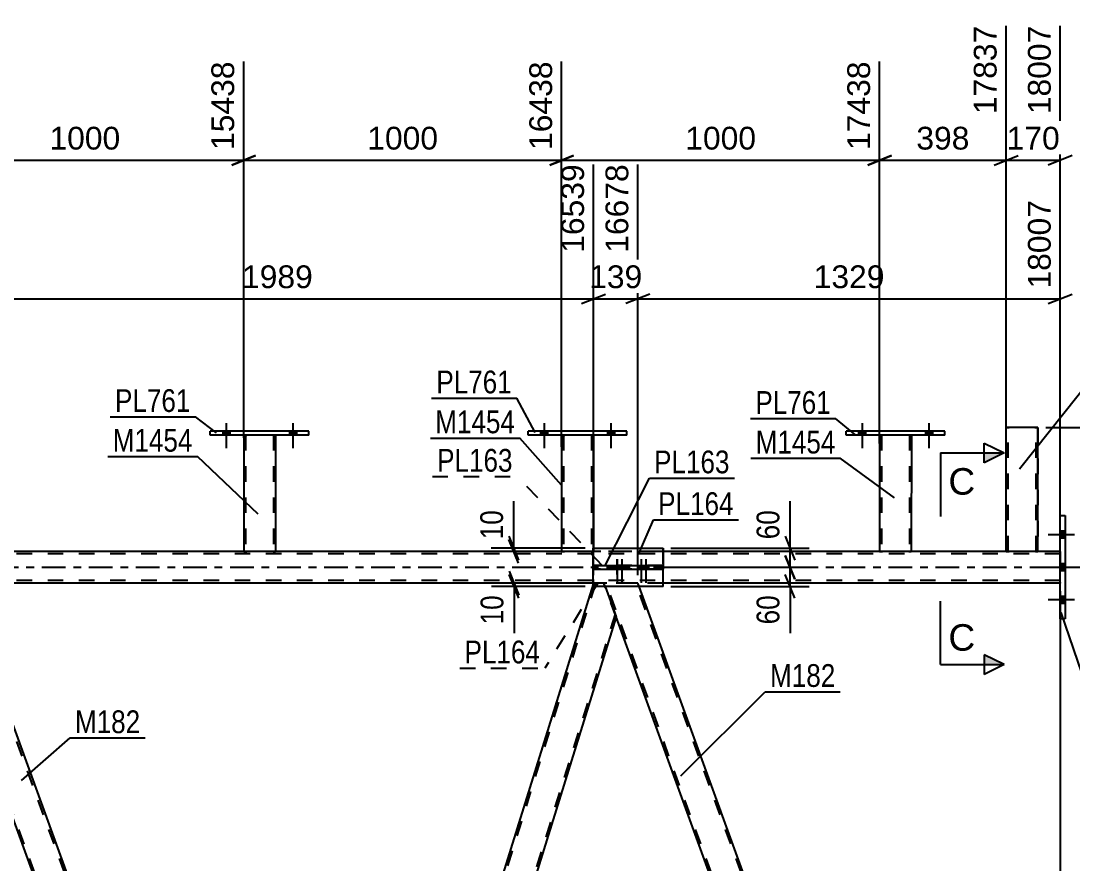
# Model space of a CAD drawing. Header units: millimetres. Extents: x 0 to 841, y 0 to 594.
# Drawn here: x 638.1 to 770.4, y 398.9 to 505 of the extents above; entities that cross this region are included whole.
import ezdxf

# ---------------------------------------------------------------- set-up
doc = ezdxf.new("R2010")
doc.units = ezdxf.units.MM
doc.linetypes.add('DXK_LINE_DOT2', pattern=[3.9198, 1.9599, -1.9599])
doc.linetypes.add('DXK_LINE_DOT3', pattern=[5.9187, 2.979, -0.9799, 0.9799, -0.9799])
doc.styles.add('Arial', font='ARIAL.TTF', dxfattribs={"height": 0.2})
doc.styles.add('Arial Narrow', font='ARIALN.TTF', dxfattribs={"height": 0.2})

# ---------------------------------------------------------------- blocks, each defined once
blk = doc.blocks.new('Bolt-318892572-4673 - 4655')
at = {"color": 1, "linetype": 'DXK_LINE_DOT2'}
for p, q in [((713.07, 437.32), (713.07, 434.32)), ((713.67, 437.32), (713.67, 434.32)), ((716.09, 437.32), (716.09, 434.32)), ((716.69, 437.32), (716.69, 434.32)), ((712.71, 436.52), (712.71, 436.04)), ((713.31, 436.52), (713.31, 436.04)), ((713.43, 436.52), (713.43, 436.04)), ((714.03, 436.52), (714.03, 436.04)), ((715.73, 436.52), (715.73, 436.04)), ((716.33, 436.52), (716.33, 436.04)), ((716.45, 436.52), (716.45, 436.04)), ((717.05, 436.52), (717.05, 436.04))]:
    blk.add_line(p, q, dxfattribs=at)
blk = doc.blocks.new('Bolt-318892572-4657 - 4655')
at = {"linetype": 'Continuous'}
for points in [[(713.44, 436.52), (712.72, 436.52), (712.72, 436.04), (713.44, 436.04)], [(714.04, 436.52), (713.32, 436.52), (713.32, 436.04), (714.04, 436.04)], [(716.45, 436.52), (715.73, 436.52), (715.73, 436.04), (716.45, 436.04)], [(717.05, 436.52), (716.33, 436.52), (716.33, 436.04), (717.05, 436.04)]]:
    blk.add_hatch(color=1, dxfattribs=at).paths.add_polyline_path(points)
at = {"color": 1, "linetype": 'Continuous'}
for p, q in [((713.08, 437.32), (713.08, 434.32)), ((713.68, 437.32), (713.68, 434.32)), ((716.09, 437.32), (716.09, 434.32)), ((716.69, 437.32), (716.69, 434.32)), ((712.72, 436.52), (712.72, 436.04)), ((713.32, 436.52), (713.32, 436.04)), ((713.44, 436.52), (713.44, 436.04)), ((714.04, 436.52), (714.04, 436.04)), ((715.73, 436.52), (715.73, 436.04)), ((716.33, 436.52), (716.33, 436.04)), ((716.45, 436.52), (716.45, 436.04)), ((717.05, 436.52), (717.05, 436.04))]:
    blk.add_line(p, q, dxfattribs=at)
blk = doc.blocks.new('Part-318892572-5065 - 4655')
at = {"color": 2, "linetype": 'Continuous'}
for p, q in [((741.91, 452.92), (741.91, 453.4)), ((754.31, 453.4), (741.91, 453.4)), ((754.31, 452.92), (741.91, 452.92)), ((754.31, 452.92), (754.31, 453.4))]:
    blk.add_line(p, q, dxfattribs=at)
blk = doc.blocks.new('Part-318892572-4662 - 4655')
at = {"color": 2, "linetype": 'Continuous'}
for p, q in [((710.08, 433.88), (710.08, 438.68)), ((710.08, 438.68), (718.86, 438.68)), ((718.86, 438.68), (718.86, 436.52)), ((718.86, 433.88), (718.86, 436.04)), ((718.86, 433.88), (710.08, 433.88))]:
    blk.add_line(p, q, dxfattribs=at)
at = {"color": 7, "linetype": 'DXK_LINE_DOT2'}
blk.add_line((718.86, 436.52), (718.86, 436.04), dxfattribs=at)
blk = doc.blocks.new('Part-318892572-4667 - 4655')
at = {"color": 2, "linetype": 'Continuous'}
for p, q in [((710.08, 436.52), (710.08, 436.04)), ((710.08, 436.52), (718.86, 436.52)), ((710.08, 436.04), (718.86, 436.04)), ((712.45, 436.04), (712.45, 436.52)), ((718.86, 436.52), (718.86, 436.04))]:
    blk.add_line(p, q, dxfattribs=at)
blk = doc.blocks.new('Part-318892572-4678 - 4655')
at = {"color": 7, "linetype": 'DXK_LINE_DOT2'}
for p, q in [((710.08, 438.68), (710.08, 434.28)), ((710.1, 438.68), (710.08, 438.68)), ((710.08, 438.68), (718.85, 438.68)), ((718.85, 438.68), (718.85, 433.88)), ((710.08, 433.88), (710.08, 434.15)), ((718.85, 433.88), (710.08, 433.88))]:
    blk.add_line(p, q, dxfattribs=at)
at = {"color": 2, "linetype": 'Continuous'}
blk.add_line((710.08, 434.28), (710.08, 434.15), dxfattribs=at)
blk = doc.blocks.new('Part-318892572-4683 - 4655')
at = {"color": 7, "linetype": 'DXK_LINE_DOT2'}
for p, q in [((718.85, 436.52), (710.08, 436.52)), ((710.08, 436.52), (710.08, 436.04)), ((718.85, 436.04), (710.08, 436.04)), ((712.44, 436.52), (712.44, 436.04)), ((718.85, 436.52), (718.85, 436.04))]:
    blk.add_line(p, q, dxfattribs=at)
blk = doc.blocks.new('Part-318892572-4698 - 4655')
at = {"color": 2, "linetype": 'Continuous'}
for p, q in [((768.84, 429.78), (768.84, 442.78)), ((768.84, 442.78), (769.48, 442.78)), ((769.48, 442.78), (769.48, 429.78)), ((769.48, 429.78), (768.84, 429.78))]:
    blk.add_line(p, q, dxfattribs=at)
blk = doc.blocks.new('Part-318892572-4713 - 4655')
at = {"color": 2, "linetype": 'Continuous'}
for p, q in [((630.56, 434.28), (626.3, 434.28)), ((630.56, 434.28), (672.92, 317.88)), ((668.67, 317.88), (627.85, 430.03))]:
    blk.add_line(p, q, dxfattribs=at)
at = {"color": 7, "linetype": 'DXK_LINE_DOT2'}
for p, q in [((626.3, 434.28), (627.85, 430.03)), ((670.68, 313.06), (626.55, 434.28)), ((626.55, 434.28), (626.57, 434.28)), ((674.42, 313.06), (630.3, 434.28)), ((670.42, 313.06), (668.67, 317.88)), ((674.68, 313.06), (672.92, 317.88)), ((674.68, 313.06), (670.42, 313.06))]:
    blk.add_line(p, q, dxfattribs=at)
blk = doc.blocks.new('Part-318892572-4718 - 4655')
at = {"color": 7, "linetype": 'DXK_LINE_DOT2'}
for p, q in [((715.69, 434.28), (711.43, 434.28)), ((712.98, 430.03), (711.43, 434.28)), ((755.81, 313.06), (711.69, 434.28)), ((759.56, 313.06), (715.44, 434.28)), ((715.84, 433.88), (715.69, 434.28)), ((759.81, 313.06), (755.55, 313.06))]:
    blk.add_line(p, q, dxfattribs=at)
at = {"color": 2, "linetype": 'Continuous'}
for p, q in [((759.81, 313.06), (715.84, 433.88)), ((755.55, 313.06), (712.98, 430.03))]:
    blk.add_line(p, q, dxfattribs=at)
blk = doc.blocks.new('Part-318892572-4732 - 4655')
at = {"color": 7, "linetype": 'DXK_LINE_DOT2'}
for p, q in [((710.37, 434.28), (673.55, 316.16)), ((710.12, 434.28), (710.08, 434.15)), ((711.43, 434.28), (710.12, 434.28)), ((711.58, 433.88), (711.43, 434.28)), ((712.85, 430.4), (676.27, 313.06)), ((673.83, 317.88), (673.41, 316.53)), ((678.02, 317.88), (676.52, 313.06)), ((674.68, 313.06), (673.41, 316.53)), ((676.52, 313.06), (674.68, 313.06))]:
    blk.add_line(p, q, dxfattribs=at)
at = {"color": 2, "linetype": 'Continuous'}
for p, q in [((710.08, 434.15), (673.83, 317.88)), ((711.58, 433.88), (712.98, 430.03)), ((712.98, 430.03), (678.02, 317.88))]:
    blk.add_line(p, q, dxfattribs=at)
blk = doc.blocks.new('Bolt-318892572-4872 - 4655')
at = {"linetype": 'Continuous'}
for points in [[(769.48, 439.94), (769.48, 440.82), (768.84, 440.82), (768.84, 439.94)], [(769.48, 439.94), (769.48, 440.82), (768.84, 440.82), (768.84, 439.94)], [(769.48, 439.94), (769.48, 440.82), (768.84, 440.82), (768.84, 439.94)], [(769.48, 435.82), (769.48, 436.7), (768.84, 436.7), (768.84, 435.82)], [(769.48, 435.82), (769.48, 436.7), (768.84, 436.7), (768.84, 435.82)], [(769.48, 431.74), (769.48, 432.62), (768.84, 432.62), (768.84, 431.74)], [(769.48, 431.74), (769.48, 432.62), (768.84, 432.62), (768.84, 431.74)], [(769.48, 431.74), (769.48, 432.62), (768.84, 432.62), (768.84, 431.74)]]:
    blk.add_hatch(color=1, dxfattribs=at).paths.add_polyline_path(points)
at = {"color": 1, "linetype": 'Continuous'}
for p, q in [((769.48, 440.82), (768.84, 440.82)), ((769.48, 440.82), (768.84, 440.82)), ((769.48, 440.82), (768.84, 440.82)), ((770.64, 440.38), (767.32, 440.38)), ((770.64, 440.38), (767.32, 440.38)), ((770.64, 440.38), (767.32, 440.38)), ((769.48, 439.94), (768.84, 439.94)), ((769.48, 439.94), (768.84, 439.94)), ((769.48, 439.94), (768.84, 439.94)), ((770.64, 436.26), (767.32, 436.26)), ((770.64, 436.26), (767.32, 436.26)), ((769.48, 436.7), (768.84, 436.7)), ((769.48, 436.7), (768.84, 436.7)), ((769.48, 435.82), (768.84, 435.82)), ((769.48, 435.82), (768.84, 435.82)), ((770.64, 432.18), (767.32, 432.18)), ((770.64, 432.18), (767.32, 432.18)), ((770.64, 432.18), (767.32, 432.18)), ((769.48, 432.62), (768.84, 432.62)), ((769.48, 432.62), (768.84, 432.62)), ((769.48, 432.62), (768.84, 432.62)), ((769.48, 431.74), (768.84, 431.74)), ((769.48, 431.74), (768.84, 431.74)), ((769.48, 431.74), (768.84, 431.74))]:
    blk.add_line(p, q, dxfattribs=at)
blk = doc.blocks.new('Part-318892572-4818 - 4655')
at = {"color": 2, "linetype": 'Continuous'}
for p, q in [((762.03, 453.88), (762.03, 453.88)), ((762.03, 438.28), (762.03, 453.88)), ((762.03, 453.88), (762.07, 453.88)), ((762.07, 453.88), (762.17, 453.88)), ((762.17, 453.88), (762.33, 453.88)), ((765.74, 453.88), (762.33, 453.88)), ((765.74, 453.88), (765.89, 453.88)), ((765.89, 453.88), (766, 453.88)), ((766, 453.88), (766.03, 453.88)), ((766.03, 453.88), (766.03, 453.88)), ((766.03, 438.28), (766.03, 453.88)), ((762.03, 438.28), (762.03, 438.28)), ((762.07, 438.28), (762.03, 438.28)), ((762.17, 438.28), (762.07, 438.28)), ((762.33, 438.28), (762.17, 438.28)), ((765.73, 438.28), (762.33, 438.28)), ((765.89, 438.28), (765.73, 438.28)), ((765.99, 438.28), (765.89, 438.28)), ((766.03, 438.28), (765.99, 438.28)), ((766.03, 438.28), (766.03, 438.28))]:
    blk.add_line(p, q, dxfattribs=at)
at = {"color": 7, "linetype": 'DXK_LINE_DOT2'}
for p, q in [((762.03, 438.28), (762.03, 453.88)), ((762.07, 453.88), (762.03, 453.88)), ((762.17, 453.88), (762.07, 453.88)), ((762.29, 453.88), (762.17, 453.88)), ((762.27, 438.28), (762.27, 453.88)), ((762.27, 438.28), (762.27, 453.88)), ((762.27, 453.88), (762.27, 453.88)), ((762.29, 453.88), (762.27, 453.88)), ((762.27, 453.88), (762.29, 453.88)), ((765.74, 453.88), (762.29, 453.88)), ((762.34, 453.88), (762.29, 453.88)), ((762.29, 453.88), (762.34, 453.88)), ((765.65, 453.88), (762.34, 453.88)), ((762.34, 453.88), (762.42, 453.88)), ((765.72, 453.88), (762.42, 453.88)), ((765.65, 453.88), (765.72, 453.88)), ((765.72, 453.88), (765.74, 453.88)), ((765.72, 453.88), (765.78, 453.88)), ((765.74, 453.88), (765.78, 453.88)), ((765.89, 453.88), (765.74, 453.88)), ((765.78, 453.88), (765.79, 453.88)), ((765.78, 453.88), (765.79, 453.88)), ((765.79, 438.28), (765.79, 453.88)), ((765.79, 438.28), (765.79, 453.88)), ((765.79, 453.88), (765.79, 453.88)), ((766, 453.88), (765.89, 453.88)), ((766.03, 453.88), (766, 453.88)), ((766.03, 453.88), (766.03, 438.28)), ((762.03, 438.28), (762.07, 438.28)), ((762.07, 438.28), (762.17, 438.28)), ((762.17, 438.28), (762.33, 438.28)), ((762.27, 438.28), (762.27, 438.28)), ((762.29, 438.28), (762.27, 438.28)), ((762.27, 438.28), (762.29, 438.28)), ((762.34, 438.28), (762.29, 438.28)), ((762.29, 438.28), (762.34, 438.28)), ((765.73, 438.28), (762.33, 438.28)), ((765.64, 438.28), (762.34, 438.28)), ((762.34, 438.28), (762.42, 438.28)), ((765.77, 438.28), (762.42, 438.28)), ((765.72, 438.28), (765.64, 438.28)), ((765.77, 438.28), (765.72, 438.28)), ((765.73, 438.28), (765.89, 438.28)), ((765.79, 438.28), (765.77, 438.28)), ((765.77, 438.28), (765.79, 438.28)), ((765.79, 438.28), (765.79, 438.28)), ((765.89, 438.28), (765.99, 438.28)), ((765.99, 438.28), (766.03, 438.28))]:
    blk.add_line(p, q, dxfattribs=at)
blk = doc.blocks.new('Part-318892572-4938 - 4655')
at = {"color": 2, "linetype": 'Continuous'}
for p, q in [((666.1, 452.92), (666.1, 438.28)), ((670.1, 452.92), (670.1, 438.28)), ((666.13, 438.28), (666.1, 438.28)), ((666.24, 438.28), (666.13, 438.28)), ((666.39, 438.28), (666.24, 438.28)), ((669.8, 438.28), (666.39, 438.28)), ((669.96, 438.28), (669.8, 438.28)), ((670.06, 438.28), (669.96, 438.28)), ((670.1, 438.28), (670.06, 438.28))]:
    blk.add_line(p, q, dxfattribs=at)
at = {"color": 7, "linetype": 'DXK_LINE_DOT2'}
for p, q in [((666.1, 452.92), (666.1, 452.92)), ((666.1, 452.92), (666.1, 452.92)), ((666.1, 452.92), (666.1, 452.92)), ((666.14, 452.92), (666.1, 452.92)), ((666.1, 452.92), (666.14, 452.92)), ((666.24, 452.92), (666.14, 452.92)), ((666.14, 452.92), (666.24, 452.92)), ((666.4, 452.92), (666.24, 452.92)), ((666.24, 452.92), (666.4, 452.92)), ((666.34, 452.92), (666.34, 452.92)), ((666.34, 452.92), (666.34, 438.28)), ((666.36, 452.92), (666.34, 452.92)), ((666.34, 452.92), (666.36, 452.92)), ((666.41, 452.92), (666.36, 452.92)), ((666.36, 452.92), (666.41, 452.92)), ((669.8, 452.92), (666.4, 452.92)), ((669.8, 452.92), (666.4, 452.92)), ((669.71, 452.92), (666.41, 452.92)), ((666.41, 452.92), (666.49, 452.92)), ((669.79, 452.92), (666.49, 452.92)), ((669.79, 452.92), (669.71, 452.92)), ((669.84, 452.92), (669.79, 452.92)), ((669.79, 452.92), (669.84, 452.92)), ((669.8, 452.92), (669.96, 452.92)), ((669.96, 452.92), (669.8, 452.92)), ((669.86, 452.92), (669.84, 452.92)), ((669.84, 452.92), (669.86, 452.92)), ((669.86, 452.92), (669.86, 452.92)), ((669.86, 452.92), (669.86, 438.28)), ((669.96, 452.92), (670.06, 452.92)), ((670.06, 452.92), (669.96, 452.92)), ((670.06, 452.92), (670.1, 452.92)), ((670.1, 452.92), (670.06, 452.92)), ((670.1, 452.92), (670.1, 452.92)), ((670.1, 452.92), (670.1, 452.92)), ((670.1, 452.92), (670.1, 452.92)), ((666.1, 438.28), (666.13, 438.28)), ((666.13, 438.28), (666.24, 438.28)), ((666.24, 438.28), (666.39, 438.28)), ((666.35, 438.28), (666.34, 438.28)), ((666.34, 438.28), (666.35, 438.28)), ((666.41, 438.28), (666.35, 438.28)), ((666.35, 438.28), (666.39, 438.28)), ((669.8, 438.28), (666.39, 438.28)), ((666.39, 438.28), (666.41, 438.28)), ((669.71, 438.28), (666.41, 438.28)), ((666.41, 438.28), (666.48, 438.28)), ((669.84, 438.28), (666.48, 438.28)), ((669.79, 438.28), (669.71, 438.28)), ((669.84, 438.28), (669.79, 438.28)), ((669.8, 438.28), (669.96, 438.28)), ((669.86, 438.28), (669.84, 438.28)), ((669.84, 438.28), (669.86, 438.28)), ((669.96, 438.28), (670.06, 438.28)), ((670.06, 438.28), (670.1, 438.28))]:
    blk.add_line(p, q, dxfattribs=at)
blk = doc.blocks.new('Bolt-318892572-4999 - 4655')
at = {"linetype": 'Continuous'}
for points in [[(703.46, 452.92), (704.34, 452.92), (704.34, 453.4), (703.46, 453.4)], [(711.86, 452.92), (712.74, 452.92), (712.74, 453.4), (711.86, 453.4)]]:
    blk.add_hatch(color=1, dxfattribs=at).paths.add_polyline_path(points)
at = {"color": 1, "linetype": 'Continuous'}
for p, q in [((703.9, 454.4), (703.9, 451.28)), ((712.3, 454.4), (712.3, 451.28)), ((703.46, 453.4), (703.46, 452.92)), ((704.34, 453.4), (704.34, 452.92)), ((711.86, 453.4), (711.86, 452.92)), ((712.74, 453.4), (712.74, 452.92))]:
    blk.add_line(p, q, dxfattribs=at)
blk = doc.blocks.new('Bolt-318892572-5000 - 4655')
at = {"linetype": 'Continuous'}
for points in [[(703.46, 452.92), (704.34, 452.92), (704.34, 453.4), (703.46, 453.4)], [(711.86, 452.92), (712.74, 452.92), (712.74, 453.4), (711.86, 453.4)]]:
    blk.add_hatch(color=1, dxfattribs=at).paths.add_polyline_path(points)
at = {"color": 1, "linetype": 'Continuous'}
for p, q in [((703.9, 454.4), (703.9, 451.28)), ((712.3, 454.4), (712.3, 451.28)), ((703.46, 453.4), (703.46, 452.92)), ((704.34, 453.4), (704.34, 452.92)), ((711.86, 453.4), (711.86, 452.92)), ((712.74, 453.4), (712.74, 452.92))]:
    blk.add_line(p, q, dxfattribs=at)
blk = doc.blocks.new('Bolt-318892572-5001 - 4655')
at = {"linetype": 'Continuous'}
for points in [[(743.47, 452.92), (744.35, 452.92), (744.35, 453.4), (743.47, 453.4)], [(751.87, 452.92), (752.75, 452.92), (752.75, 453.4), (751.87, 453.4)]]:
    blk.add_hatch(color=1, dxfattribs=at).paths.add_polyline_path(points)
at = {"color": 1, "linetype": 'Continuous'}
for p, q in [((743.91, 454.4), (743.91, 451.28)), ((752.31, 454.4), (752.31, 451.28)), ((743.47, 453.4), (743.47, 452.92)), ((744.35, 453.4), (744.35, 452.92)), ((751.87, 453.4), (751.87, 452.92)), ((752.75, 453.4), (752.75, 452.92))]:
    blk.add_line(p, q, dxfattribs=at)
blk = doc.blocks.new('Bolt-318892572-5002 - 4655')
at = {"linetype": 'Continuous'}
for points in [[(743.47, 452.92), (744.35, 452.92), (744.35, 453.4), (743.47, 453.4)], [(751.87, 452.92), (752.75, 452.92), (752.75, 453.4), (751.87, 453.4)]]:
    blk.add_hatch(color=1, dxfattribs=at).paths.add_polyline_path(points)
at = {"color": 1, "linetype": 'Continuous'}
for p, q in [((743.91, 454.4), (743.91, 451.28)), ((752.31, 454.4), (752.31, 451.28)), ((743.47, 453.4), (743.47, 452.92)), ((744.35, 453.4), (744.35, 452.92)), ((751.87, 453.4), (751.87, 452.92)), ((752.75, 453.4), (752.75, 452.92))]:
    blk.add_line(p, q, dxfattribs=at)
blk = doc.blocks.new('Part-318892572-5029 - 4655')
at = {"color": 7, "linetype": 'DXK_LINE_DOT2'}
for p, q in [((768.84, 438.28), (106.1, 438.28)), ((670.1, 438.28), (666.1, 438.28)), ((718.86, 438.28), (706.1, 438.28)), ((750.1, 438.28), (746.1, 438.28)), ((766.03, 438.28), (762.03, 438.28)), ((768.84, 438.28), (768.84, 434.28)), ((768.84, 437.96), (84.35, 437.96)), ((768.84, 434.6), (84.35, 434.6)), ((718.86, 434.28), (710.08, 434.28))]:
    blk.add_line(p, q, dxfattribs=at)
at = {"color": 2, "linetype": 'Continuous'}
for p, q in [((666.1, 438.28), (630.1, 438.28)), ((706.1, 438.28), (670.1, 438.28)), ((746.1, 438.28), (718.86, 438.28)), ((762.03, 438.28), (750.1, 438.28)), ((768.84, 438.28), (766.03, 438.28)), ((710.08, 434.28), (630.56, 434.28)), ((768.84, 434.28), (718.86, 434.28))]:
    blk.add_line(p, q, dxfattribs=at)
at = {"color": 7, "linetype": 'DXK_LINE_DOT3'}
blk.add_line((84.35, 436.28), (778.64, 436.28), dxfattribs=at)
blk = doc.blocks.new('Part-318892572-5045 - 4655')
at = {"color": 2, "linetype": 'Continuous'}
for p, q in [((661.9, 452.92), (661.9, 453.4)), ((674.3, 453.4), (661.9, 453.4)), ((674.3, 452.92), (661.9, 452.92)), ((674.3, 452.92), (674.3, 453.4))]:
    blk.add_line(p, q, dxfattribs=at)
blk = doc.blocks.new('Part-318892572-5050 - 4655')
at = {"color": 2, "linetype": 'Continuous'}
for p, q in [((706.1, 452.92), (706.1, 438.28)), ((710.1, 452.92), (710.1, 438.68)), ((706.13, 438.28), (706.1, 438.28)), ((706.24, 438.28), (706.13, 438.28)), ((706.39, 438.28), (706.24, 438.28)), ((709.8, 438.28), (706.39, 438.28)), ((709.96, 438.28), (709.8, 438.28)), ((710.06, 438.28), (709.96, 438.28)), ((710.06, 438.28), (710.08, 438.28))]:
    blk.add_line(p, q, dxfattribs=at)
at = {"color": 7, "linetype": 'DXK_LINE_DOT2'}
for p, q in [((706.1, 452.92), (706.1, 452.92)), ((706.1, 452.92), (706.1, 452.92)), ((706.1, 452.92), (706.1, 452.92)), ((706.14, 452.92), (706.1, 452.92)), ((706.1, 452.92), (706.14, 452.92)), ((706.24, 452.92), (706.14, 452.92)), ((706.14, 452.92), (706.24, 452.92)), ((706.4, 452.92), (706.24, 452.92)), ((706.24, 452.92), (706.4, 452.92)), ((706.34, 452.92), (706.34, 452.92)), ((706.34, 452.92), (706.34, 438.28)), ((706.36, 452.92), (706.34, 452.92)), ((706.34, 452.92), (706.36, 452.92)), ((706.41, 452.92), (706.36, 452.92)), ((706.36, 452.92), (706.41, 452.92)), ((709.8, 452.92), (706.4, 452.92)), ((709.8, 452.92), (706.4, 452.92)), ((709.71, 452.92), (706.41, 452.92)), ((706.41, 452.92), (706.49, 452.92)), ((709.79, 452.92), (706.49, 452.92)), ((709.79, 452.92), (709.71, 452.92)), ((709.84, 452.92), (709.79, 452.92)), ((709.79, 452.92), (709.84, 452.92)), ((709.8, 452.92), (709.96, 452.92)), ((709.96, 452.92), (709.8, 452.92)), ((709.86, 452.92), (709.84, 452.92)), ((709.84, 452.92), (709.86, 452.92)), ((709.86, 452.92), (709.86, 452.92)), ((709.86, 452.92), (709.86, 438.28)), ((709.96, 452.92), (710.06, 452.92)), ((710.06, 452.92), (709.96, 452.92)), ((710.06, 452.92), (710.1, 452.92)), ((710.1, 452.92), (710.06, 452.92)), ((710.1, 452.92), (710.1, 452.92)), ((710.1, 452.92), (710.1, 452.92)), ((710.1, 452.92), (710.1, 452.92)), ((706.1, 438.28), (706.13, 438.28)), ((706.13, 438.28), (706.24, 438.28)), ((706.24, 438.28), (706.39, 438.28)), ((706.35, 438.28), (706.34, 438.28)), ((706.34, 438.28), (706.35, 438.28)), ((706.41, 438.28), (706.35, 438.28)), ((706.35, 438.28), (706.39, 438.28)), ((709.8, 438.28), (706.39, 438.28)), ((706.39, 438.28), (706.41, 438.28)), ((709.71, 438.28), (706.41, 438.28)), ((706.41, 438.28), (706.48, 438.28)), ((709.84, 438.28), (706.48, 438.28)), ((709.79, 438.28), (709.71, 438.28)), ((709.84, 438.28), (709.79, 438.28)), ((709.8, 438.28), (709.96, 438.28)), ((709.86, 438.28), (709.84, 438.28)), ((709.84, 438.28), (709.86, 438.28)), ((709.96, 438.28), (710.06, 438.28)), ((710.06, 438.28), (710.1, 438.28)), ((710.08, 438.28), (710.1, 438.28)), ((710.1, 438.68), (710.1, 438.28))]:
    blk.add_line(p, q, dxfattribs=at)
blk = doc.blocks.new('Part-318892572-5055 - 4655')
at = {"color": 2, "linetype": 'Continuous'}
for p, q in [((701.9, 452.92), (701.9, 453.4)), ((714.3, 453.4), (701.9, 453.4)), ((714.3, 452.92), (701.9, 452.92)), ((714.3, 452.92), (714.3, 453.4))]:
    blk.add_line(p, q, dxfattribs=at)
blk = doc.blocks.new('Part-318892572-5060 - 4655')
at = {"color": 2, "linetype": 'Continuous'}
for p, q in [((746.11, 452.92), (746.1, 438.28)), ((750.11, 452.92), (750.1, 438.28)), ((746.14, 438.28), (746.1, 438.28)), ((746.24, 438.28), (746.14, 438.28)), ((746.4, 438.28), (746.24, 438.28)), ((749.81, 438.28), (746.4, 438.28)), ((749.96, 438.28), (749.81, 438.28)), ((750.07, 438.28), (749.96, 438.28)), ((750.1, 438.28), (750.07, 438.28))]:
    blk.add_line(p, q, dxfattribs=at)
at = {"color": 7, "linetype": 'DXK_LINE_DOT2'}
for p, q in [((746.11, 452.92), (746.11, 452.92)), ((746.11, 452.92), (746.11, 452.92)), ((746.11, 452.92), (746.11, 452.92)), ((746.14, 452.92), (746.11, 452.92)), ((746.11, 452.92), (746.14, 452.92)), ((746.25, 452.92), (746.14, 452.92)), ((746.14, 452.92), (746.25, 452.92)), ((746.4, 452.92), (746.25, 452.92)), ((746.25, 452.92), (746.4, 452.92)), ((746.35, 452.92), (746.34, 438.28)), ((746.35, 452.92), (746.35, 452.92)), ((746.36, 452.92), (746.35, 452.92)), ((746.35, 452.92), (746.36, 452.92)), ((746.42, 452.92), (746.36, 452.92)), ((746.36, 452.92), (746.42, 452.92)), ((749.81, 452.92), (746.4, 452.92)), ((749.81, 452.92), (746.4, 452.92)), ((749.72, 452.92), (746.42, 452.92)), ((746.42, 452.92), (746.49, 452.92)), ((749.8, 452.92), (746.49, 452.92)), ((749.8, 452.92), (749.72, 452.92)), ((749.85, 452.92), (749.8, 452.92)), ((749.8, 452.92), (749.85, 452.92)), ((749.81, 452.92), (749.97, 452.92)), ((749.97, 452.92), (749.81, 452.92)), ((749.87, 452.92), (749.85, 452.92)), ((749.85, 452.92), (749.87, 452.92)), ((749.87, 452.92), (749.86, 438.28)), ((749.87, 452.92), (749.87, 452.92)), ((749.97, 452.92), (750.07, 452.92)), ((750.07, 452.92), (749.97, 452.92)), ((750.07, 452.92), (750.11, 452.92)), ((750.11, 452.92), (750.07, 452.92)), ((750.11, 452.92), (750.11, 452.92)), ((750.11, 452.92), (750.11, 452.92)), ((750.11, 452.92), (750.11, 452.92)), ((746.1, 438.28), (746.14, 438.28)), ((746.14, 438.28), (746.24, 438.28)), ((746.24, 438.28), (746.4, 438.28)), ((746.36, 438.28), (746.34, 438.28)), ((746.34, 438.28), (746.36, 438.28)), ((746.41, 438.28), (746.36, 438.28)), ((746.36, 438.28), (746.4, 438.28)), ((749.81, 438.28), (746.4, 438.28)), ((746.4, 438.28), (746.41, 438.28)), ((749.71, 438.28), (746.41, 438.28)), ((746.41, 438.28), (746.49, 438.28)), ((749.79, 438.28), (746.49, 438.28)), ((749.79, 438.28), (749.71, 438.28)), ((749.84, 438.28), (749.79, 438.28)), ((749.79, 438.28), (749.84, 438.28)), ((749.81, 438.28), (749.96, 438.28)), ((749.86, 438.28), (749.84, 438.28)), ((749.84, 438.28), (749.86, 438.28)), ((749.96, 438.28), (750.07, 438.28)), ((750.07, 438.28), (750.1, 438.28))]:
    blk.add_line(p, q, dxfattribs=at)
blk = doc.blocks.new('Bolt-318892572-5076 - 4655')
at = {"linetype": 'Continuous'}
for points in [[(663.46, 452.92), (664.34, 452.92), (664.34, 453.4), (663.46, 453.4)], [(671.86, 452.92), (672.74, 452.92), (672.74, 453.4), (671.86, 453.4)]]:
    blk.add_hatch(color=1, dxfattribs=at).paths.add_polyline_path(points)
at = {"color": 1, "linetype": 'Continuous'}
for p, q in [((663.9, 454.4), (663.9, 451.28)), ((672.3, 454.4), (672.3, 451.28)), ((663.46, 453.4), (663.46, 452.92)), ((664.34, 453.4), (664.34, 452.92)), ((671.86, 453.4), (671.86, 452.92)), ((672.74, 453.4), (672.74, 452.92))]:
    blk.add_line(p, q, dxfattribs=at)
blk = doc.blocks.new('Bolt-318892572-5151 - 4655')
at = {"linetype": 'Continuous'}
for points in [[(663.46, 452.92), (664.34, 452.92), (664.34, 453.4), (663.46, 453.4)], [(671.86, 452.92), (672.74, 452.92), (672.74, 453.4), (671.86, 453.4)]]:
    blk.add_hatch(color=1, dxfattribs=at).paths.add_polyline_path(points)
at = {"color": 1, "linetype": 'Continuous'}
for p, q in [((663.9, 454.4), (663.9, 451.28)), ((672.3, 454.4), (672.3, 451.28)), ((663.46, 453.4), (663.46, 452.92)), ((664.34, 453.4), (664.34, 452.92)), ((671.86, 453.4), (671.86, 452.92)), ((672.74, 453.4), (672.74, 452.92))]:
    blk.add_line(p, q, dxfattribs=at)
blk = doc.blocks.new('StraightDimension-318892572-5645 - 4655')
at = {"color": 7, "linetype": 'Continuous'}
for p, q in [((762.03, 452.45), (762.03, 504.42)), ((768.84, 439.28), (768.84, 504.42)), ((760.53, 486.9), (763.53, 488.1)), ((762.03, 487.5), (768.84, 487.5)), ((770.34, 488.1), (767.34, 486.9))]:
    blk.add_line(p, q, dxfattribs=at)
at = {"color": 0}
blk.add_wipeout([(769.37, 488.25), (769.37, 492.45), (761.5, 492.45), (761.5, 488.25)], dxfattribs=at)
at = {"color": 3, "style": 'Arial'}
blk.add_text('170', height=2.865, dxfattribs=at).set_placement((762.1, 488.85))
at = {"color": 0, "linetype": 'Continuous'}
blk.add_wipeout([(768.24, 505.02), (764.04, 505.02), (764.04, 492.7), (768.24, 492.7)], dxfattribs=at)
at = {"color": 3, "linetype": 'Continuous', "style": 'Arial'}
blk.add_text('18007', height=2.865, rotation=90.0002, dxfattribs=at).set_placement((767.64, 493.3))
blk = doc.blocks.new('StraightDimension-318892572-15272 - 4655')
at = {"color": 7, "linetype": 'Continuous'}
for p, q in [((700.08, 438.68), (700.08, 444.59)), ((700.08, 438.68), (700.08, 444.59)), ((699.48, 440.18), (700.68, 437.18)), ((700.68, 436.78), (699.48, 439.78)), ((709.08, 438.68), (697.23, 438.68)), ((709.08, 438.28), (697.23, 438.28)), ((700.08, 438.28), (700.08, 438.68))]:
    blk.add_line(p, q, dxfattribs=at)
at = {"color": 0}
blk.add_wipeout([(699.33, 444.06), (695.13, 444.06), (695.13, 439.21), (699.33, 439.21)], dxfattribs=at)
at = {"color": 3, "style": 'Arial Narrow'}
blk.add_text('10', height=2.863, rotation=90.0002, dxfattribs=at).set_placement((698.73, 439.81))
blk = doc.blocks.new('StraightDimension-318892572-6326 - 4655')
at = {"color": 7, "linetype": 'Continuous'}
for p, q in [((734.85, 438.68), (734.85, 444.59)), ((734.85, 438.68), (734.85, 444.59)), ((734.25, 440.18), (735.45, 437.18)), ((719.85, 438.68), (737.25, 438.68)), ((734.85, 436.28), (734.85, 438.68)), ((735.45, 434.78), (734.25, 437.78)), ((719.85, 436.28), (737.25, 436.28))]:
    blk.add_line(p, q, dxfattribs=at)
at = {"color": 0}
blk.add_wipeout([(734.1, 444.06), (729.9, 444.06), (729.9, 439.21), (734.1, 439.21)], dxfattribs=at)
at = {"color": 3, "style": 'Arial Narrow'}
blk.add_text('60', height=2.863, rotation=90.0002, dxfattribs=at).set_placement((733.5, 439.81))
blk = doc.blocks.new('StraightDimension-318892572-15300 - 4655')
at = {"color": 7, "linetype": 'Continuous'}
for p, q in [((699.52, 435.78), (700.72, 432.78)), ((709.08, 434.28), (697.27, 434.28)), ((700.72, 432.38), (699.52, 435.38)), ((700.12, 433.88), (700.12, 434.28)), ((709.08, 433.88), (697.27, 433.88)), ((700.12, 433.88), (700.12, 427.98)), ((700.12, 433.88), (700.12, 427.98))]:
    blk.add_line(p, q, dxfattribs=at)
at = {"color": 0}
blk.add_wipeout([(699.37, 433.36), (695.17, 433.36), (695.17, 428.5), (699.37, 428.5)], dxfattribs=at)
at = {"color": 3, "style": 'Arial Narrow'}
blk.add_text('10', height=2.863, rotation=90.0002, dxfattribs=at).set_placement((698.77, 429.1))
blk = doc.blocks.new('StraightDimension-318892572-5242 - 4655')
at = {"color": 7, "linetype": 'Continuous'}
for p, q in [((715.69, 435.28), (715.69, 486.98)), ((768.84, 439.28), (768.84, 482.48)), ((717.19, 470.66), (714.19, 469.46)), ((715.69, 470.06), (768.84, 470.06)), ((767.34, 469.46), (770.34, 470.66))]:
    blk.add_line(p, q, dxfattribs=at)
at = {"color": 0}
blk.add_wipeout([(747.31, 470.81), (747.31, 475.01), (737.22, 475.01), (737.22, 470.81)], dxfattribs=at)
at = {"color": 3, "style": 'Arial'}
blk.add_text('1329', height=2.865, dxfattribs=at).set_placement((737.82, 471.41))
at = {"color": 0, "linetype": 'Continuous'}
blk.add_wipeout([(768.24, 483.08), (764.04, 483.08), (764.04, 470.76), (768.24, 470.76)], dxfattribs=at)
at = {"color": 3, "linetype": 'Continuous', "style": 'Arial'}
blk.add_text('18007', height=2.865, rotation=90.0002, dxfattribs=at).set_placement((767.64, 471.36))
blk = doc.blocks.new('StraightDimension-318892572-5255 - 4655')
at = {"color": 7, "linetype": 'Continuous'}
for p, q in [((710.12, 435.28), (710.12, 486.98)), ((715.69, 435.28), (715.69, 486.98)), ((708.62, 469.46), (711.62, 470.66)), ((710.12, 470.06), (715.69, 470.06)), ((717.19, 470.66), (714.19, 469.46))]:
    blk.add_line(p, q, dxfattribs=at)
at = {"color": 0}
blk.add_wipeout([(716.84, 470.81), (716.84, 475.01), (708.97, 475.01), (708.97, 470.81)], dxfattribs=at)
at = {"color": 3, "style": 'Arial'}
blk.add_text('139', height=2.865, dxfattribs=at).set_placement((709.57, 471.41))
at = {"color": 0, "linetype": 'Continuous'}
blk.add_wipeout([(715.09, 487.58), (710.89, 487.58), (710.89, 475.26), (715.09, 475.26)], dxfattribs=at)
at = {"color": 3, "linetype": 'Continuous', "style": 'Arial'}
blk.add_text('16678', height=2.865, rotation=90.0002, dxfattribs=at).set_placement((714.49, 475.86))
blk = doc.blocks.new('StraightDimension-318892572-5273 - 4655')
at = {"color": 7, "linetype": 'Continuous'}
for p, q in [((630.56, 435.28), (630.56, 486.98)), ((710.12, 435.28), (710.12, 486.98)), ((632.06, 470.66), (629.06, 469.46)), ((630.56, 470.06), (710.12, 470.06)), ((708.62, 469.46), (711.62, 470.66))]:
    blk.add_line(p, q, dxfattribs=at)
at = {"color": 0}
blk.add_wipeout([(675.38, 470.81), (675.38, 475.01), (665.29, 475.01), (665.29, 470.81)], dxfattribs=at)
at = {"color": 3, "style": 'Arial'}
blk.add_text('1989', height=2.865, dxfattribs=at).set_placement((665.89, 471.41))
at = {"color": 0, "linetype": 'Continuous'}
blk.add_wipeout([(709.52, 487.58), (705.32, 487.58), (705.32, 475.26), (709.52, 475.26)], dxfattribs=at)
at = {"color": 3, "linetype": 'Continuous', "style": 'Arial'}
blk.add_text('16539', height=2.865, rotation=90.0002, dxfattribs=at).set_placement((708.92, 475.86))
blk = doc.blocks.new('StraightDimension-318892572-5613 - 4655')
at = {"color": 7, "linetype": 'Continuous'}
for p, q in [((626.11, 453.92), (626.11, 499.92)), ((666.1, 452.59), (666.1, 499.92)), ((627.61, 488.1), (624.61, 486.9)), ((626.11, 487.5), (666.1, 487.5)), ((664.6, 486.9), (667.6, 488.1))]:
    blk.add_line(p, q, dxfattribs=at)
at = {"color": 0}
blk.add_wipeout([(651.15, 488.25), (651.15, 492.45), (641.06, 492.45), (641.06, 488.25)], dxfattribs=at)
at = {"color": 3, "style": 'Arial'}
blk.add_text('1000', height=2.865, dxfattribs=at).set_placement((641.66, 488.85))
at = {"color": 0, "linetype": 'Continuous'}
blk.add_wipeout([(665.5, 500.52), (661.3, 500.52), (661.3, 488.2), (665.5, 488.2)], dxfattribs=at)
at = {"color": 3, "linetype": 'Continuous', "style": 'Arial'}
blk.add_text('15438', height=2.865, rotation=90.0002, dxfattribs=at).set_placement((664.9, 488.8))
blk = doc.blocks.new('StraightDimension-318892572-5621 - 4655')
at = {"color": 7, "linetype": 'Continuous'}
for p, q in [((666.1, 452.59), (666.1, 499.92)), ((706.1, 451.44), (706.1, 499.92)), ((667.6, 488.1), (664.6, 486.9)), ((666.1, 487.5), (706.1, 487.5)), ((704.6, 486.9), (707.6, 488.1))]:
    blk.add_line(p, q, dxfattribs=at)
at = {"color": 0}
blk.add_wipeout([(691.15, 488.25), (691.15, 492.45), (681.05, 492.45), (681.05, 488.25)], dxfattribs=at)
at = {"color": 3, "style": 'Arial'}
blk.add_text('1000', height=2.865, dxfattribs=at).set_placement((681.65, 488.85))
at = {"color": 0, "linetype": 'Continuous'}
blk.add_wipeout([(705.5, 500.52), (701.3, 500.52), (701.3, 488.2), (705.5, 488.2)], dxfattribs=at)
at = {"color": 3, "linetype": 'Continuous', "style": 'Arial'}
blk.add_text('16438', height=2.865, rotation=90.0002, dxfattribs=at).set_placement((704.9, 488.8))
blk = doc.blocks.new('StraightDimension-318892572-5629 - 4655')
at = {"color": 7, "linetype": 'Continuous'}
for p, q in [((706.1, 451.44), (706.1, 499.92)), ((746.11, 451.86), (746.11, 499.92)), ((707.6, 488.1), (704.6, 486.9)), ((706.1, 487.5), (746.11, 487.5)), ((744.61, 486.9), (747.61, 488.1))]:
    blk.add_line(p, q, dxfattribs=at)
at = {"color": 0}
blk.add_wipeout([(731.15, 488.25), (731.15, 492.45), (721.06, 492.45), (721.06, 488.25)], dxfattribs=at)
at = {"color": 3, "style": 'Arial'}
blk.add_text('1000', height=2.865, dxfattribs=at).set_placement((721.66, 488.85))
at = {"color": 0, "linetype": 'Continuous'}
blk.add_wipeout([(745.51, 500.52), (741.31, 500.52), (741.31, 488.2), (745.51, 488.2)], dxfattribs=at)
at = {"color": 3, "linetype": 'Continuous', "style": 'Arial'}
blk.add_text('17438', height=2.865, rotation=90.0002, dxfattribs=at).set_placement((744.91, 488.8))
blk = doc.blocks.new('StraightDimension-318892572-5637 - 4655')
at = {"color": 7, "linetype": 'Continuous'}
for p, q in [((762.03, 452.45), (762.03, 504.42)), ((746.11, 451.86), (746.11, 499.92)), ((747.61, 488.1), (744.61, 486.9)), ((746.11, 487.5), (762.03, 487.5)), ((760.53, 486.9), (763.53, 488.1))]:
    blk.add_line(p, q, dxfattribs=at)
at = {"color": 0}
blk.add_wipeout([(758.01, 488.25), (758.01, 492.45), (750.13, 492.45), (750.13, 488.25)], dxfattribs=at)
at = {"color": 3, "style": 'Arial'}
blk.add_text('398', height=2.865, dxfattribs=at).set_placement((750.73, 488.85))
at = {"color": 0, "linetype": 'Continuous'}
blk.add_wipeout([(761.43, 505.02), (757.23, 505.02), (757.23, 492.7), (761.43, 492.7)], dxfattribs=at)
at = {"color": 3, "linetype": 'Continuous', "style": 'Arial'}
blk.add_text('17837', height=2.865, rotation=90.0002, dxfattribs=at).set_placement((760.83, 493.3))
blk = doc.blocks.new('StraightDimension-318892572-5703 - 4655')
at = {"color": 7, "linetype": 'Continuous'}
for p, q in [((810.78, 452.38), (809.58, 455.38)), ((767.03, 453.88), (812.58, 453.88)), ((810.18, 302.68), (810.18, 453.88)), ((809.58, 304.18), (810.78, 301.18)), ((682.16, 302.68), (812.58, 302.68))]:
    blk.add_line(p, q, dxfattribs=at)
at = {"color": 0}
blk.add_wipeout([(809.43, 382.54), (805.23, 382.54), (805.23, 374.02), (809.43, 374.02)], dxfattribs=at)
at = {"color": 3, "style": 'Arial Narrow'}
blk.add_text('3780', height=2.863, rotation=90.0002, dxfattribs=at).set_placement((808.83, 374.62))
blk = doc.blocks.new('StraightDimension-318892572-5717 - 4655')
at = {"color": 7, "linetype": 'Continuous'}
for p, q in [((768.84, 433.28), (768.84, 371.76)), ((787.26, 314.06), (787.26, 377.01)), ((770.34, 374.76), (767.34, 373.56)), ((785.76, 373.56), (788.76, 374.76)), ((768.84, 374.16), (787.26, 374.16))]:
    blk.add_line(p, q, dxfattribs=at)
at = {"color": 0}
blk.add_wipeout([(783.1, 374.91), (783.1, 379.11), (773, 379.11), (773, 374.91)], dxfattribs=at)
at = {"color": 3, "style": 'Arial'}
blk.add_text('1458', height=2.865, dxfattribs=at).set_placement((773.6, 375.51))
blk = doc.blocks.new('StraightDimension-318892572-6317 - 4655')
at = {"color": 7, "linetype": 'Continuous'}
for p, q in [((734.25, 437.78), (735.45, 434.78)), ((719.85, 436.28), (737.25, 436.28)), ((734.85, 433.88), (734.85, 436.28)), ((735.45, 432.38), (734.25, 435.38)), ((719.85, 433.88), (737.25, 433.88)), ((734.85, 433.88), (734.85, 427.98)), ((734.85, 433.88), (734.85, 427.98))]:
    blk.add_line(p, q, dxfattribs=at)
at = {"color": 0}
blk.add_wipeout([(734.1, 433.36), (729.9, 433.36), (729.9, 428.5), (734.1, 428.5)], dxfattribs=at)
at = {"color": 3, "style": 'Arial Narrow'}
blk.add_text('60', height=2.863, rotation=90.0002, dxfattribs=at).set_placement((733.5, 429.1))
blk = doc.blocks.new('StraightDimension-318892572-15047 - 4655')
at = {"color": 7, "linetype": 'Continuous'}
for p, q in [((802.98, 434.78), (801.78, 437.78)), ((769.84, 436.28), (804.78, 436.28)), ((802.38, 310.42), (802.38, 436.28)), ((801.78, 311.92), (802.98, 308.92)), ((788.26, 310.42), (804.78, 310.42))]:
    blk.add_line(p, q, dxfattribs=at)
at = {"color": 0}
blk.add_wipeout([(801.63, 378.4), (797.43, 378.4), (797.43, 368.31), (801.63, 368.31)], dxfattribs=at)
at = {"color": 3, "style": 'Arial'}
blk.add_text('3147', height=2.865, rotation=90.0002, dxfattribs=at).set_placement((801.03, 368.91))
blk = doc.blocks.new('Mark-318892572-4934 - 4655')
at = {"color": 0}
blk.add_wipeout([(659.67, 450.83), (659.67, 453.83), (649.62, 453.83), (649.62, 450.83)], dxfattribs=at)
blk.add_wipeout([(659.67, 450.83), (659.67, 453.83), (649.62, 453.83), (649.62, 450.83)], dxfattribs=at)
at = {"color": 30, "linetype": 'Continuous'}
for p in [(649.02, 450.23), (667.92, 442.98)]:
    blk.add_line(p, (660.27, 450.23), dxfattribs=at)
at = {"color": 3, "style": 'Arial Narrow'}
blk.add_text('M1454', height=2.863, dxfattribs=at).set_placement((649.62, 450.83))
blk = doc.blocks.new('Mark-318892572-4674 - 4655')
at = {"color": 0}
blk.add_wipeout([(703.39, 424.19), (703.39, 427.19), (693.89, 427.19), (693.89, 424.19)], dxfattribs=at)
blk.add_wipeout([(703.39, 424.19), (703.39, 427.19), (693.89, 427.19), (693.89, 424.19)], dxfattribs=at)
at = {"color": 30, "linetype": 'DXK_LINE_DOT2'}
for p in [(710.64, 434.3), (693.29, 423.59)]:
    blk.add_line(p, (703.99, 423.59), dxfattribs=at)
at = {"color": 3, "style": 'Arial Narrow'}
blk.add_text('PL164', height=2.863, dxfattribs=at).set_placement((693.89, 424.19))
blk = doc.blocks.new('Mark-318892572-4658 - 4655')
at = {"color": 0}
blk.add_wipeout([(727.76, 442.86), (727.76, 445.86), (718.25, 445.86), (718.25, 442.86)], dxfattribs=at)
blk.add_wipeout([(727.76, 442.86), (727.76, 445.86), (718.25, 445.86), (718.25, 442.86)], dxfattribs=at)
at = {"color": 30, "linetype": 'Continuous'}
for p, q in [((715.77, 437.91), (717.65, 442.26)), ((717.65, 442.26), (728.36, 442.26))]:
    blk.add_line(p, q, dxfattribs=at)
at = {"color": 3, "style": 'Arial Narrow'}
blk.add_text('PL164', height=2.863, dxfattribs=at).set_placement((718.25, 442.86))
blk = doc.blocks.new('Mark-318892572-4663 - 4655')
at = {"color": 0}
blk.add_wipeout([(727.24, 448.11), (727.24, 451.11), (717.74, 451.11), (717.74, 448.11)], dxfattribs=at)
blk.add_wipeout([(727.24, 448.11), (727.24, 451.11), (717.74, 451.11), (717.74, 448.11)], dxfattribs=at)
at = {"color": 30, "linetype": 'Continuous'}
for p, q in [((711.55, 436.43), (717.14, 447.51)), ((717.14, 447.51), (727.84, 447.51))]:
    blk.add_line(p, q, dxfattribs=at)
at = {"color": 3, "style": 'Arial Narrow'}
blk.add_text('PL163', height=2.863, dxfattribs=at).set_placement((717.74, 448.11))
blk = doc.blocks.new('Mark-318892572-4679 - 4655')
at = {"color": 0}
blk.add_wipeout([(699.94, 448.31), (699.94, 451.31), (690.44, 451.31), (690.44, 448.31)], dxfattribs=at)
blk.add_wipeout([(699.94, 448.31), (699.94, 451.31), (690.44, 451.31), (690.44, 448.31)], dxfattribs=at)
at = {"color": 30, "linetype": 'DXK_LINE_DOT2'}
for p in [(689.84, 447.71), (711.21, 436.52)]:
    blk.add_line(p, (700.54, 447.71), dxfattribs=at)
at = {"color": 3, "style": 'Arial Narrow'}
blk.add_text('PL163', height=2.863, dxfattribs=at).set_placement((690.44, 448.31))
blk = doc.blocks.new('Mark-318892572-4694 - 4655')
at = {"color": 0}
blk.add_wipeout([(782.64, 416.3), (782.64, 419.3), (774.6, 419.3), (774.6, 416.3)], dxfattribs=at)
blk.add_wipeout([(782.64, 416.3), (782.64, 419.3), (774.6, 419.3), (774.6, 416.3)], dxfattribs=at)
at = {"color": 30, "linetype": 'Continuous'}
for p, q in [((768.9, 430.58), (774, 415.7)), ((774, 415.7), (783.24, 415.7))]:
    blk.add_line(p, q, dxfattribs=at)
at = {"color": 3, "style": 'Arial Narrow'}
blk.add_text('SP19', height=2.863, dxfattribs=at).set_placement((774.6, 416.3))
blk = doc.blocks.new('Mark-318892572-4709 - 4655')
at = {"color": 0}
blk.add_wipeout([(653.09, 415.41), (653.09, 418.41), (644.87, 418.41), (644.87, 415.41)], dxfattribs=at)
blk.add_wipeout([(653.09, 415.41), (653.09, 418.41), (644.87, 418.41), (644.87, 415.41)], dxfattribs=at)
at = {"color": 30, "linetype": 'Continuous'}
for p, q in [((638.16, 409.47), (644.27, 414.81)), ((644.27, 414.81), (653.69, 414.81))]:
    blk.add_line(p, q, dxfattribs=at)
at = {"color": 3, "style": 'Arial Narrow'}
blk.add_text('M182', height=2.863, dxfattribs=at).set_placement((644.87, 415.41))
blk = doc.blocks.new('Mark-318892572-4714 - 4655')
at = {"color": 0}
blk.add_wipeout([(740.55, 421.23), (740.55, 424.23), (732.33, 424.23), (732.33, 421.23)], dxfattribs=at)
blk.add_wipeout([(740.55, 421.23), (740.55, 424.23), (732.33, 424.23), (732.33, 421.23)], dxfattribs=at)
at = {"color": 30, "linetype": 'Continuous'}
for p, q in [((721.12, 410.03), (731.73, 420.63)), ((731.73, 420.63), (741.15, 420.63))]:
    blk.add_line(p, q, dxfattribs=at)
at = {"color": 3, "style": 'Arial Narrow'}
blk.add_text('M182', height=2.863, dxfattribs=at).set_placement((732.33, 421.23))
blk = doc.blocks.new('Mark-318892572-5061 - 4655')
at = {"color": 0}
blk.add_wipeout([(739.98, 455.59), (739.98, 458.59), (730.48, 458.59), (730.48, 455.59)], dxfattribs=at)
blk.add_wipeout([(739.98, 455.59), (739.98, 458.59), (730.48, 458.59), (730.48, 455.59)], dxfattribs=at)
at = {"color": 30, "linetype": 'Continuous'}
for p in [(729.88, 454.99), (743.14, 452.92)]:
    blk.add_line(p, (740.58, 454.99), dxfattribs=at)
at = {"color": 3, "style": 'Arial Narrow'}
blk.add_text('PL761', height=2.863, dxfattribs=at).set_placement((730.48, 455.59))
blk = doc.blocks.new('Mark-318892572-4814 - 4655')
at = {"color": 0}
blk.add_wipeout([(783.55, 460.81), (783.55, 463.81), (773.5, 463.81), (773.5, 460.81)], dxfattribs=at)
blk.add_wipeout([(783.55, 460.81), (783.55, 463.81), (773.5, 463.81), (773.5, 460.81)], dxfattribs=at)
at = {"color": 30, "linetype": 'Continuous'}
for p, q in [((763.71, 448.69), (772.9, 460.21)), ((772.9, 460.21), (784.15, 460.21))]:
    blk.add_line(p, q, dxfattribs=at)
at = {"color": 3, "style": 'Arial Narrow'}
blk.add_text('M1439', height=2.863, dxfattribs=at).set_placement((773.5, 460.81))
blk = doc.blocks.new('Mark-318892572-5041 - 4655')
at = {"color": 0}
blk.add_wipeout([(659.42, 455.83), (659.42, 458.83), (649.91, 458.83), (649.91, 455.83)], dxfattribs=at)
blk.add_wipeout([(659.42, 455.83), (659.42, 458.83), (649.91, 458.83), (649.91, 455.83)], dxfattribs=at)
at = {"color": 30, "linetype": 'Continuous'}
for p in [(649.31, 455.23), (662.67, 453.2)]:
    blk.add_line(p, (660.02, 455.23), dxfattribs=at)
at = {"color": 3, "style": 'Arial Narrow'}
blk.add_text('PL761', height=2.863, dxfattribs=at).set_placement((649.91, 455.83))
blk = doc.blocks.new('Mark-318892572-5046 - 4655')
at = {"color": 0}
blk.add_wipeout([(700.25, 453.15), (700.25, 456.15), (690.2, 456.15), (690.2, 453.15)], dxfattribs=at)
blk.add_wipeout([(700.25, 453.15), (700.25, 456.15), (690.2, 456.15), (690.2, 453.15)], dxfattribs=at)
at = {"color": 30, "linetype": 'Continuous'}
for p in [(689.6, 452.55), (706.1, 446.63)]:
    blk.add_line(p, (700.85, 452.55), dxfattribs=at)
at = {"color": 3, "style": 'Arial Narrow'}
blk.add_text('M1454', height=2.863, dxfattribs=at).set_placement((690.2, 453.15))
blk = doc.blocks.new('Mark-318892572-5051 - 4655')
at = {"color": 0}
blk.add_wipeout([(699.85, 458.17), (699.85, 461.17), (690.34, 461.17), (690.34, 458.17)], dxfattribs=at)
blk.add_wipeout([(699.85, 458.17), (699.85, 461.17), (690.34, 461.17), (690.34, 458.17)], dxfattribs=at)
at = {"color": 30, "linetype": 'Continuous'}
for p in [(689.74, 457.57), (702.76, 453.23)]:
    blk.add_line(p, (700.45, 457.57), dxfattribs=at)
at = {"color": 3, "style": 'Arial Narrow'}
blk.add_text('PL761', height=2.863, dxfattribs=at).set_placement((690.34, 458.17))
blk = doc.blocks.new('Mark-318892572-5056 - 4655')
at = {"color": 0}
blk.add_wipeout([(740.57, 450.6), (740.57, 453.6), (730.52, 453.6), (730.52, 450.6)], dxfattribs=at)
blk.add_wipeout([(740.57, 450.6), (740.57, 453.6), (730.52, 453.6), (730.52, 450.6)], dxfattribs=at)
at = {"color": 30, "linetype": 'Continuous'}
for p in [(729.92, 450), (747.98, 445.04)]:
    blk.add_line(p, (741.17, 450), dxfattribs=at)
at = {"color": 3, "style": 'Arial Narrow'}
blk.add_text('M1454', height=2.863, dxfattribs=at).set_placement((730.52, 450.6))
blk = doc.blocks.new('SectionMark-318892572-6339 - 4655')
at = {"linetype": 'Continuous'}
for points in [[(759.27, 449.42), (759.27, 450.67), (761.77, 450.67)], [(759.27, 424.03), (759.27, 425.28), (761.77, 424.03)]]:
    blk.add_hatch(color=6, dxfattribs=at).paths.add_polyline_path(points)
at = {"color": 6, "linetype": 'Continuous'}
for p, q in [((759.27, 449.42), (759.27, 451.92)), ((759.27, 451.92), (761.77, 450.67)), ((753.77, 450.67), (753.77, 442.67)), ((753.77, 450.67), (761.77, 450.67)), ((761.77, 450.67), (759.27, 449.42)), ((753.77, 424.03), (753.77, 432.03)), ((761.77, 424.03), (759.27, 425.28)), ((759.27, 425.28), (759.27, 422.78)), ((753.77, 424.03), (761.77, 424.03)), ((761.77, 424.03), (759.27, 422.78))]:
    blk.add_line(p, q, dxfattribs=at)
at = {"color": 0, "linetype": 'Continuous'}
for points in [[(758.14, 445.42), (758.14, 448.92), (754.77, 448.92), (754.77, 445.42)], [(758.14, 425.78), (758.14, 429.28), (754.77, 429.28), (754.77, 425.78)]]:
    blk.add_wipeout(points, dxfattribs=at)
at = {"color": 3, "linetype": 'Continuous', "style": 'Arial'}
for p in [(754.77, 445.42), (754.77, 425.78)]:
    blk.add_text('C', height=3.34, dxfattribs=at).set_placement(p)

msp = doc.modelspace()

# ---------------------------------------------------------------- block references
for name in ['Bolt-318892572-5076 - 4655', 'Bolt-318892572-5151 - 4655', 'Bolt-318892572-4999 - 4655', 'Bolt-318892572-5000 - 4655', 'Bolt-318892572-5001 - 4655', 'Bolt-318892572-5002 - 4655', 'Part-318892572-5045 - 4655', 'Part-318892572-4938 - 4655', 'Part-318892572-5055 - 4655', 'Part-318892572-5050 - 4655', 'Part-318892572-5065 - 4655', 'Part-318892572-5060 - 4655', 'Part-318892572-4818 - 4655', 'Part-318892572-4698 - 4655', 'Bolt-318892572-4872 - 4655', 'Part-318892572-5029 - 4655', 'Part-318892572-4662 - 4655', 'Part-318892572-4678 - 4655', 'Bolt-318892572-4673 - 4655', 'Bolt-318892572-4657 - 4655', 'Part-318892572-4667 - 4655', 'Part-318892572-4683 - 4655', 'Part-318892572-4713 - 4655', 'Part-318892572-4732 - 4655', 'Part-318892572-4718 - 4655']:
    msp.add_blockref(name, (0, 0))

# ---------------------------------------------------------------- next in the draw order: block references
for name in ['StraightDimension-318892572-5645 - 4655', 'StraightDimension-318892572-15272 - 4655', 'StraightDimension-318892572-6326 - 4655', 'StraightDimension-318892572-15300 - 4655', 'Mark-318892572-4709 - 4655']:
    msp.add_blockref(name, (0, 0))

# ---------------------------------------------------------------- next in the draw order: block references
msp.add_blockref('StraightDimension-318892572-5242 - 4655', (0, 0))

# ---------------------------------------------------------------- next in the draw order: block references
msp.add_blockref('StraightDimension-318892572-5255 - 4655', (0, 0))

# ---------------------------------------------------------------- next in the draw order: block references
msp.add_blockref('StraightDimension-318892572-5273 - 4655', (0, 0))

# ---------------------------------------------------------------- next in the draw order: block references
msp.add_blockref('StraightDimension-318892572-5613 - 4655', (0, 0))

# ---------------------------------------------------------------- next in the draw order: block references
msp.add_blockref('StraightDimension-318892572-5621 - 4655', (0, 0))

# ---------------------------------------------------------------- next in the draw order: block references
for name in ['StraightDimension-318892572-5629 - 4655', 'Mark-318892572-4934 - 4655']:
    msp.add_blockref(name, (0, 0))

# ---------------------------------------------------------------- next in the draw order: block references
for name in ['StraightDimension-318892572-5637 - 4655', 'Mark-318892572-5041 - 4655']:
    msp.add_blockref(name, (0, 0))

# ---------------------------------------------------------------- next in the draw order: block references
msp.add_blockref('StraightDimension-318892572-5703 - 4655', (0, 0))

# ---------------------------------------------------------------- next in the draw order: block references
for name in ['Mark-318892572-4814 - 4655', 'Mark-318892572-5061 - 4655', 'SectionMark-318892572-6339 - 4655', 'StraightDimension-318892572-6317 - 4655', 'Mark-318892572-4674 - 4655', 'StraightDimension-318892572-5717 - 4655', 'Mark-318892572-4714 - 4655']:
    msp.add_blockref(name, (0, 0))

# ---------------------------------------------------------------- next in the draw order: block references
for name in ['Mark-318892572-5056 - 4655', 'Mark-318892572-4658 - 4655', 'StraightDimension-318892572-15047 - 4655']:
    msp.add_blockref(name, (0, 0))

# ---------------------------------------------------------------- next in the draw order: block references
for name in ['Mark-318892572-4663 - 4655', 'Mark-318892572-4694 - 4655']:
    msp.add_blockref(name, (0, 0))

# ---------------------------------------------------------------- next in the draw order: block references
msp.add_blockref('Mark-318892572-4679 - 4655', (0, 0))

# ---------------------------------------------------------------- next in the draw order: block references
msp.add_blockref('Mark-318892572-5046 - 4655', (0, 0))

# ---------------------------------------------------------------- next in the draw order: block references
msp.add_blockref('Mark-318892572-5051 - 4655', (0, 0))

doc.saveas('drawing.dxf')
